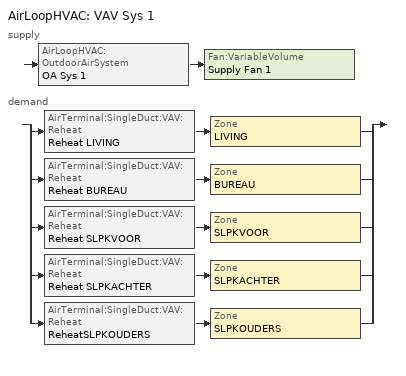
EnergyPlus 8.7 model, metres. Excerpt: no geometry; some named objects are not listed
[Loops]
AirLoopHVAC 'VAV Sys 1'
 supply: AirLoopHVAC:OutdoorAirSystem 'OA Sys 1' > Fan:VariableVolume 'Supply Fan 1'
 demand: split
  | AirTerminal:SingleDuct:VAV:Reheat 'Reheat LIVING' > Zone 'LIVING'
  | AirTerminal:SingleDuct:VAV:Reheat 'Reheat BUREAU' > Zone 'BUREAU'
  | AirTerminal:SingleDuct:VAV:Reheat 'Reheat SLPKVOOR' > Zone 'SLPKVOOR'
  | AirTerminal:SingleDuct:VAV:Reheat 'Reheat SLPKACHTER' > Zone 'SLPKACHTER'
  | AirTerminal:SingleDuct:VAV:Reheat 'ReheatSLPKOUDERS' > Zone 'SLPKOUDERS'
[DesignSpecification:OutdoorAir]
ZoneMinOARequirements: Outdoor Air Method=Sum; Outdoor Air Flow per Person {m3/s-person}=0.00472; Outdoor Air Flow per Zone Floor Area {m3/s-m2}=0.000508; Outdoor Air Schedule=Min OARequirements Sched
[Sizing:Zone] Zone Cooling Design Supply Air Temperature Input Method=SupplyAirTemperature; Zone Cooling Design Supply Air Temperature {C}=15; Zone Heating Design Supply Air Temperature Input Method=SupplyAirTemperature; Zone Heating Design Supply Air Temperature {C}=50; Zone Cooling Design Supply Air Humidity Ratio {kgWater/kgDryAir}=0.0085; Zone Heating Design Supply Air Humidity Ratio {kgWater/kgDryAir}=0.008; Design Specification Outdoor Air Object=ZoneMinOARequirements; Cooling Design Air Flow Method=DesignDay; Heating Design Air Flow Method=DesignDay
LIVING; BUREAU; SLPKVOOR; SLPKOUDERS; SLPKACHTER
[Sizing:System]
VAV Sys 1: Type of Load to Size On=Sensible; Design Outdoor Air Flow Rate {m3/s}=AUTOSIZE; Central Heating Maximum System Air Flow Ratio=0.2; Preheat Design Temperature {C}=7; Preheat Design Humidity Ratio {kgWater/kgDryAir}=0.008; Precool Design Temperature {C}=15; Precool Design Humidity Ratio {kgWater/kgDryAir}=0.008; Central Cooling Design Supply Air Temperature {C}=15; Central Heating Design Supply Air Temperature {C}=16.7; Type of Zone Sum to Use=NonCoincident; 100% Outdoor Air in Cooling=No; 100% Outdoor Air in Heating=No; Central Cooling Design Supply Air Humidity Ratio {kgWater/kgDryAir}=0.0085; Central Heating Design Supply Air Humidity Ratio {kgWater/kgDryAir}=0.008; Cooling Supply Air Flow Rate Method=DesignDay; Heating Supply Air Flow Rate Method=DesignDay; Zone Maximum Outdoor Air Fraction=1; Cooling Design Capacity Method=CoolingDesignCapacity; Cooling Design Capacity {W}=autosize; Heating Design Capacity Method=HeatingDesignCapacity; Heating Design Capacity {W}=autosize; Central Cooling Capacity Control Method=VAV
[ZoneControl:Thermostat] Control Type Schedule=Zone Control Type Sched
Name | Zone or ZoneList | Control 1
LIVING Thermostat | LIVING | Setpoints
BUREAU Thermostat | BUREAU | Setpoints
SLPKVOOR Thermostat | SLPKVOOR | BedroomSetpoints
SLPKACHTER Thermostat | SLPKACHTER | BedroomSetpoints
SLPKOUDERS Thermostat | SLPKOUDERS | BedroomSetpoints
[ThermostatSetpoint:SingleHeating]
Name | Setpoint Temperature Schedule
Setpoints | Heating Setpoints
BedroomSetpoints | BedroomHeating Setpoints
[ZoneControl:ContaminantController] Carbon Dioxide Setpoint Schedule=CO2Setpoint
Name | Zone
CO2CONTROLLERLIVING | LIVING
CO2BUREAU | BUREAU
CO2CONTROLLERSLPKVOOR | SLPKOUDERS
CO2CONTROLLERSLPKACHTER | SLPKVOOR
CO2CONTROLLERSLPKOUDERS | SLPKACHTER
[ZoneHVAC:Baseboard:Convective:Electric] Availability Schedule=BaseboardAvailSched; Heating Design Capacity Method=HeatingDesignCapacity; Heating Design Capacity {W}=autosize; Fraction of Autosized Heating Design Capacity=1; Efficiency=1
LIVINGConvector; BUREAUConvector; SLPKVOORConvector; SLPKACHTERConvector; SLPKOUDERSConvector
[AirTerminal:SingleDuct:VAV:Reheat] Availability Schedule=FanAndCoilAvailSched; Maximum Air Flow Rate {m3/s}=0.125; Zone Minimum Air Flow Input Method=Scheduled; Maximum Hot Water or Steam Flow Rate {m3/s}=0; Minimum Hot Water or Steam Flow Rate {m3/s}=0; Convergence Tolerance=0.001; Damper Heating Action=ReverseWithLimits; Maximum Flow per Zone Floor Area During Reheat {m3/s-m2}=0.002032; Maximum Flow Fraction During Reheat=AutoCalculate
Name | Minimum Air Flow Fraction Schedule | Reheat Coil
Reheat LIVING | MinimumOASchLIVING | Reheat Coil LIVING
Reheat BUREAU | MinimumOASchBUREAU | Reheat Coil BUREAU
Reheat SLPKVOOR | MinimumOASchSLPKVOOR | Reheat Coil SLPKVOOR
Reheat SLPKACHTER | MinimumOASchSLPKACHTER | Reheat Coil SLPKACHTER
ReheatSLPKOUDERS | MinimumOASchSLPKOUDERS | Reheat CoilSLPKOUDERS
[Zone equipment]
LIVING: Reheat LIVING, LIVINGConvector, LIVINGEXHAUST
BUREAU: Reheat BUREAU, BUREAUConvector, BUREAUEXHAUST
SLPKVOOR: Reheat SLPKVOOR, SLPKVOORConvector, SLPKVOOREXHAUST
SLPKACHTER: Reheat SLPKACHTER, SLPKACHTERConvector, SLPKACHTEREXHAUST
SLPKOUDERS: ReheatSLPKOUDERS, SLPKOUDERSConvector, SLPKOUDERSEXHAUST
[Fan:VariableVolume]
Supply Fan 1: Availability Schedule=FanAndCoilAvailSched; Fan Total Efficiency=0.7; Pressure Rise {Pa}=150; Maximum Flow Rate {m3/s}=2; Fan Power Minimum Flow Rate Input Method=Fraction; Fan Power Minimum Flow Fraction=0.25; Motor Efficiency=0.9; Motor In Airstream Fraction=1; Fan Power Coefficient 1=0.00153024; Fan Power Coefficient 2=0.00520806; Fan Power Coefficient 3=1.10862; Fan Power Coefficient 4=-0.116356; Fan Power Coefficient 5=0
[Coil:Heating:Fuel] Availability Schedule=Always Off; Fuel Type=NaturalGas; Burner Efficiency=1; Nominal Capacity {W}=0
Reheat Coil LIVING; Reheat Coil BUREAU; Reheat Coil SLPKVOOR; Reheat Coil SLPKACHTER; Reheat CoilSLPKOUDERS
[HeatExchanger:AirToAir:SensibleAndLatent]
HeatExchanger: Availability Schedule=HexAvailSched; Nominal Supply Air Flow Rate {m3/s}=0.045; Sensible Effectiveness at 100% Heating Air Flow=0.76; Latent Effectiveness at 100% Heating Air Flow=0.68; Sensible Effectiveness at 75% Heating Air Flow=0.81; Latent Effectiveness at 75% Heating Air Flow=0.73; Sensible Effectiveness at 100% Cooling Air Flow=0.76; Latent Effectiveness at 100% Cooling Air Flow=0.68; Sensible Effectiveness at 75% Cooling Air Flow=0.81; Latent Effectiveness at 75% Cooling Air Flow=0.73; Supply Air Outlet Temperature Control=Yes; Heat Exchanger Type=Plate; Frost Control Type=None; Threshold Temperature {C}=1.7; Initial Defrost Time Fraction=0.083; Rate of Defrost Time Fraction Increase {1/K}=0.012; Economizer Lockout=Yes
[Controller:OutdoorAir]
OA Controller 1: Minimum Outdoor Air Flow Rate {m3/s}=0.4333; Maximum Outdoor Air Flow Rate {m3/s}=2; Economizer Control Type=NoEconomizer; Economizer Control Action Type=ModulateFlow; Economizer Maximum Limit Dry-Bulb Temperature {C}=19; Economizer Minimum Limit Dry-Bulb Temperature {C}=4; Lockout Type=NoLockout; Minimum Limit Type=FixedMinimum
[AirLoopHVAC]
VAV Sys 1: Design Supply Air Flow Rate {m3/s}=2
[EnergyManagementSystem:Sensor]
Name | Output:Variable or Output:Meter Index Key | Output:Variable or Output:Meter
PredCO2LIVING | LIVING | Zone Air CO2 Predicted Load to Setpoint Mass Flow Rate
PredCO2SLPKVOOR | SLPKVOOR | Zone Air CO2 Predicted Load to Setpoint Mass Flow Rate
PredCO2SLPKACHTER | SLPKACHTER | Zone Air CO2 Predicted Load to Setpoint Mass Flow Rate
PredCO2SLPKOUDERS | SLPKOUDERS | Zone Air CO2 Predicted Load to Setpoint Mass Flow Rate
PredCO2BUREAU | BUREAU | Zone Air CO2 Predicted Load to Setpoint Mass Flow Rate
TLiving | LIVING | AFN Node Temperature
TBedroom | SLPKOUDERS | AFN Node Temperature
LivingPredictedHeatingLoad | Living | Zone Predicted Sensible Load to Setpoint Heat Transfer Rate
SLPKVOORPredictedHeatingLoad | SLPKVOOR | Zone Predicted Sensible Load to Setpoint Heat Transfer Rate
SLPKACHTERPredictedHeatingLoad | SLPKACHTER | Zone Predicted Sensible Load to Setpoint Heat Transfer Rate
SLPKOUDERSPredictedHeatingLoad | SLPKOUDERS | Zone Predicted Sensible Load to Setpoint Heat Transfer Rate
RHLIVING | LIVING | Zone Air Relative Humidity
CO2LIVING | LIVING | AFN Node CO2 Concentration
RHBUREAU | BUREAU | Zone Air Relative Humidity
CO2BUREAU | BUREAU | AFN Node CO2 Concentration
RHSLPKVOOR | SLPKVOOR | Zone Air Relative Humidity
CO2SLPKVOOR | SLPKVOOR | AFN Node CO2 Concentration
RHSLPKACHTER | SLPKACHTER | Zone Air Relative Humidity
CO2SLPKACHTER | SLPKACHTER | AFN Node CO2 Concentration
RHSLPKOUDERS | SLPKOUDERS | Zone Air Relative Humidity
CO2SLPKOUDERS | SLPKOUDERS | AFN Node CO2 Concentration
[EnergyManagementSystem:Actuator]
Fan_Actuator: Actuated Component Unique=Supply Fan 1; Actuated Component Type=Fan; Actuated Component Control Type=Fan Air Mass Flow Rate
[SetpointManager:Scheduled]
MixedAirSetpoint: Control Variable=Temperature; Schedule=MixedAirTemperatureSetpoint; Setpoint Node or NodeList=Heat Recovery Outlet Node
[EnergyManagementSystem:Program]
CDSturing: SET locHour = Hour; SET locDay = DayOfWeek; IF (Rain > 0 || WindSpeed >= 40 || Tout <= 10); SET FanAndCoilAvailSched = 1; SET WindowAvailabilitySched = 0; SET ExhaustFanAvailabilitySched =  0; ELSEIF LivingPredictedHeatingLoad > 0 && Tout < Texh; SET FanAndCoilAvailSched = 1; SET WindowAvailabilitySched = 0; SET ExhaustFanAvailabilitySched =  0; ELSEIF LivingPredictedHeatingLoad > 0 && Tout >= Texh; SET FanAndCoilAvailSched = 0; SET WindowAvailabilitySched = 1; SET ExhaustFanAvailabilitySched =  1; IF ((hour < 7) || (hour > 22)); SET WCBENEDENEXHAUSTFANFRACTION =  0.146341*0.49; SET BERGINGEXHAUSTFANFRACTION =  0.170732*0.49; SET LIVINGEXHAUSTFANFRACTION =  0.243902*0.49; SET BADKAMEREXHAUSTFANFRACTION =  0.170732*0.49; SET WCBOVENEXHAUSTFANFRACTION = 0.097561*0.49; ELSE; SET WCBENEDENEXHAUSTFANFRACTION =  0.146341; SET BERGINGEXHAUSTFANFRACTION =  0.170732; SET LIVINGEXHAUSTFANFRACTION =  0.243902; SET BADKAMEREXHAUSTFANFRACTION =  0.170732; SET WCBOVENEXHAUSTFANFRACTION = 0.097561; ENDIF; SET HexAvailSched = 0; ELSEIF LivingPredictedHeatingLoad <= 0 && Tout < Texh; SET FanAndCoilAvailSched = 0; SET WindowAvailabilitySched = 1; SET ExhaustFanAvailabilitySched =  1; IF ((hour < 7) || (hour > 22)); SET WCBENEDENEXHAUSTFANFRACTION =  0.146341*0.49; SET BERGINGEXHAUSTFANFRACTION =  0.170732*0.49; SET LIVINGEXHAUSTFANFRACTION =  0.243902*0.49; SET BADKAMEREXHAUSTFANFRACTION =  0.170732*0.49; SET WCBOVENEXHAUSTFANFRACTION = 0.097561*0.49; ELSE; SET WCBENEDENEXHAUSTFANFRACTION =  0.146341; SET BERGINGEXHAUSTFANFRACTION =  0.170732; SET LIVINGEXHAUSTFANFRACTION =  0.243902; SET BADKAMEREXHAUSTFANFRACTION =  0.170732; SET WCBOVENEXHAUSTFANFRACTION = 0.097561; ENDIF; SET HexAvailSched = 0; ELSEIF SLPKOUDERSPredictedHeatingLoad <= 0 && Tout < Texh; SET FanAndCoilAvailSched = 0; SET WindowAvailabilitySched = 1; ELSEIF ((CO2LIVING >= 800) || (CO2BUREAU >= 800) || (CO2SLPKVOOR >= 800)|| (CO2SLPKACHTER >= 800)|| (CO2SLPKOUDERS >= 800)); SET FanAndCoilAvailSched = 0; SET WindowAvailabilitySched = 1; SET ExhaustFanAvailabilitySched =  1; IF ((hour < 7) || (hour > 22)); SET WCBENEDENEXHAUSTFANFRACTION =  0.146341*0.49; SET BERGINGEXHAUSTFANFRACTION =  0.170732*0.49; SET LIVINGEXHAUSTFANFRACTION =  0.243902*0.49; SET BADKAMEREXHAUSTFANFRACTION =  0.170732*0.49; SET WCBOVENEXHAUSTFANFRACTION = 0.097561*0.49; ELSE; SET WCBENEDENEXHAUSTFANFRACTION =  0.146341; SET BERGINGEXHAUSTFANFRACTION =  0.170732; SET LIVINGEXHAUSTFANFRACTION =  0.243902; SET BADKAMEREXHAUSTFANFRACTION =  0.170732; SET WCBOVENEXHAUSTFANFRACTION = 0.097561; ENDIF; SET HexAvailSched = 0; ELSE; SET FanAndCoilAvailSched = 1; SET WindowAvailabilitySched = 0; SET ExhaustFanAvailabilitySched = 0; ENDIF
DCVSturing: SET locDay = DayOfWeek; SET locDay = DayOfWeek; SET FanAndCoilAvailSched = 0; SET WindowAvailabilitySched = 1; SET ExhaustFanAvailabilitySched =  1; IF PredCO2LIVING >0; SET LIVINGEXHAUSTFANFRACTION = (0.146341*PredCO2LIVING)/1.2; SET BERGINGEXHAUSTFANFRACTION = (0.170732*PredCO2LIVING)/1.2; SET BADKAMEREXHAUSTFANFRACTION = (0.170732*PredCO2LIVING)/1.2; SET WCBOVENEXHAUSTFANFRACTION = (0.097561*PredCO2LIVING)/1.2; SET WCBENEDENEXHAUSTFANFRACTION = (0.170732*PredCO2LIVING)/1.2; ELSE; SET LIVINGEXHAUSTFANFRACTION = 0.146341*0.49; SET BERGINGEXHAUSTFANFRACTION = 0.170732*0.49; SET BADKAMEREXHAUSTFANFRACTION = 0.170732*0.49; SET WCBOVENEXHAUSTFANFRACTION = 0.097561*0.49; SET WCBENEDENEXHAUSTFANFRACTION = 0.170732*0.49; ENDIF
TurnOnHeating: SET locDay = DayOfWeek; SET locHour= Hour; IF ((Month < 5) || (Month > 9)); SET BaseboardAvailSched = 1; ELSE; SET BaseboardAvailSched = 0; ENDIF
TurnOnHeatingOnLoad: SET locDay = DayOfWeek; SET locHour= Hour; IF LivingPredictedHeatingLoad >0; SET BaseboardAvailSched = 1; ELSE; SET BaseboardAvailSched = 0; ENDIF
OverrideWindSpeed: SET OAWindSpeedActuator = 0
CSturingConstant: SET locDay = DayOfWeek; SET locHour = Hour; SET WindowAvailabilitySched = 0; SET ExhaustFanAvailabilitySched = 1; SET FanAndCoilAvailSched = 0; SET HexAvailSched = 0; SET WCBENEDENEXHAUSTFRACTION =  0.0833 * 0.67; SET BERGINGEXHAUSTFRACTION =  0.167 * 0.67; SET LIVINGEXHAUSTFRACTION =  0.25 * 0.67; SET BADKAMEREXHAUSTFRACTION =  0.167 * 0.67; SET WCBOVENEXHAUSTFRACTION = 0.0833 * 0.67; SET MinimumFlowFraction = 0.3; SET RegularFlowFraction = 0.5; SET NormativeFlowFraction = 1; SET WCBENEDENEXHAUSTFANFRACTION =  WCBENEDENEXHAUSTFRACTION*RegularFlowFraction; SET BERGINGEXHAUSTFANFRACTION =  BERGINGEXHAUSTFRACTION*RegularFlowFraction; SET LIVINGEXHAUSTFANFRACTION =  LIVINGEXHAUSTFRACTION*RegularFlowFraction; SET BADKAMEREXHAUSTFANFRACTION =  BADKAMEREXHAUSTFRACTION*RegularFlowFraction; SET WCBOVENEXHAUSTFANFRACTION = WCBOVENEXHAUSTFRACTION*RegularFlowFraction
CSturingTimeSchedule: SET locDay = DayOfWeek; SET locHour = Hour; SET WindowAvailabilitySched = 0; SET ExhaustFanAvailabilitySched = 1; SET FanAndCoilAvailSched = 0; SET HexAvailSched = 0; SET WCBENEDENEXHAUSTFRACTION =  0.0833 * 0.67; SET BERGINGEXHAUSTFRACTION =  0.167 * 0.67; SET LIVINGEXHAUSTFRACTION =  0.25 * 0.67; SET BADKAMEREXHAUSTFRACTION =  0.167 * 0.67; SET WCBOVENEXHAUSTFRACTION = 0.0833 * 0.67; SET MinimumFlowFraction = 0.3; SET RegularFlowFraction = 0.5; SET NormativeFlowFraction = 1; IF (DayOfWeek == 1 || DayOfWeek == 7); SET WCBENEDENEXHAUSTFANFRACTION =  WCBENEDENEXHAUSTFRACTION; SET BERGINGEXHAUSTFANFRACTION =  BERGINGEXHAUSTFRACTION; SET LIVINGEXHAUSTFANFRACTION =  LIVINGEXHAUSTFRACTION; SET BADKAMEREXHAUSTFANFRACTION =  BADKAMEREXHAUSTFRACTION; SET WCBOVENEXHAUSTFANFRACTION = WCBOVENEXHAUSTFRACTION; ENDIF; IF (DayOfWeek == 2 || DayOfWeek == 3 || DayOfWeek == 5 || DayOfWeek == 6); IF ((CurrentTime < 8.00) || (CurrentTime > 18.00)); SET WCBENEDENEXHAUSTFANFRACTION =  WCBENEDENEXHAUSTFRACTION; SET BERGINGEXHAUSTFANFRACTION =  BERGINGEXHAUSTFRACTION; SET LIVINGEXHAUSTFANFRACTION =  LIVINGEXHAUSTFRACTION; SET BADKAMEREXHAUSTFANFRACTION =  BADKAMEREXHAUSTFRACTION; SET WCBOVENEXHAUSTFANFRACTION = WCBOVENEXHAUSTFRACTION; ELSE; SET WCBENEDENEXHAUSTFANFRACTION =  WCBENEDENEXHAUSTFRACTION*MinimumFlowFraction; SET BERGINGEXHAUSTFANFRACTION =  BERGINGEXHAUSTFRACTION*MinimumFlowFraction; SET LIVINGEXHAUSTFANFRACTION =  LIVINGEXHAUSTFRACTION*MinimumFlowFraction; SET BADKAMEREXHAUSTFANFRACTION =  BADKAMEREXHAUSTFRACTION*MinimumFlowFraction; SET WCBOVENEXHAUSTFANFRACTION = WCBOVENEXHAUSTFRACTION*MinimumFlowFraction; ENDIF; ENDIF; IF (DayOfWeek == 4); IF ((CurrentTime < 8.00) || (CurrentTime > 13.00)); SET WCBENEDENEXHAUSTFANFRACTION =  WCBENEDENEXHAUSTFRACTION; SET BERGINGEXHAUSTFANFRACTION =  BERGINGEXHAUSTFRACTION; SET LIVINGEXHAUSTFANFRACTION =  LIVINGEXHAUSTFRACTION; SET BADKAMEREXHAUSTFANFRACTION =  BADKAMEREXHAUSTFRACTION; SET WCBOVENEXHAUSTFANFRACTION = WCBOVENEXHAUSTFRACTION; ELSE; SET WCBENEDENEXHAUSTFANFRACTION =  WCBENEDENEXHAUSTFRACTION*MinimumFlowFraction; SET BERGINGEXHAUSTFANFRACTION =  BERGINGEXHAUSTFRACTION*MinimumFlowFraction; SET LIVINGEXHAUSTFANFRACTION =  LIVINGEXHAUSTFRACTION*MinimumFlowFraction; SET BADKAMEREXHAUSTFANFRACTION =  BADKAMEREXHAUSTFRACTION*MinimumFlowFraction; SET WCBOVENEXHAUSTFANFRACTION = WCBOVENEXHAUSTFRACTION*MinimumFlowFraction; ENDIF; ENDIF
CSturingPeoplePresent: SET locDay = DayOfWeek; SET locHour = Hour; SET WindowAvailabilitySched = 0; SET ExhaustFanAvailabilitySched = 1; SET FanAndCoilAvailSched = 0; SET HexAvailSched = 0; SET WCBENEDENEXHAUSTFRACTION =  0.0833 * 0.67; SET BERGINGEXHAUSTFRACTION =  0.167 * 0.67; SET LIVINGEXHAUSTFRACTION =  0.25 * 0.67; SET BADKAMEREXHAUSTFRACTION =  0.167 * 0.67; SET WCBOVENEXHAUSTFRACTION = 0.0833 * 0.67; SET MinimumFlowFraction = 0.3; SET RegularFlowFraction = 0.5; SET NormativeFlowFraction = 1; IF PeoplePresenceBERGING == 0 && PeoplePresenceLIVING == 0 && PeoplePresenceBADKAMER == 0 && PeoplePresenceSLPKVOOR == 0 && PeoplePresenceSLPKACHTER == 0 && PeoplePresenceSLPKOUDERS == 0; SET WCBENEDENEXHAUSTFANFRACTION =  WCBENEDENEXHAUSTFRACTION*MinimumFlowFraction; SET BERGINGEXHAUSTFANFRACTION =  BERGINGEXHAUSTFRACTION*MinimumFlowFraction; SET LIVINGEXHAUSTFANFRACTION =  LIVINGEXHAUSTFRACTION*MinimumFlowFraction; SET BADKAMEREXHAUSTFANFRACTION =  BADKAMEREXHAUSTFRACTION*MinimumFlowFraction; SET WCBOVENEXHAUSTFANFRACTION = WCBOVENEXHAUSTFRACTION*MinimumFlowFraction; ELSE; SET WCBENEDENEXHAUSTFANFRACTION =  WCBENEDENEXHAUSTFRACTION*RegularFlowFraction; SET BERGINGEXHAUSTFANFRACTION =  BERGINGEXHAUSTFRACTION*RegularFlowFraction; SET LIVINGEXHAUSTFANFRACTION =  LIVINGEXHAUSTFRACTION*RegularFlowFraction; SET BADKAMEREXHAUSTFANFRACTION =  BADKAMEREXHAUSTFRACTION*RegularFlowFraction; SET WCBOVENEXHAUSTFANFRACTION = WCBOVENEXHAUSTFRACTION*RegularFlowFraction; ENDIF
CSturingDCVBuildingLevel: SET locDay = DayOfWeek; SET locHour = Hour; SET WindowAvailabilitySched = 0; SET WindowAvailabilitySched0013 = 0SET WindowAvailabilitySched0014 = 0; SET ExhaustFanAvailabilitySched = 1; SET FanAndCoilAvailSched = 0; SET HexAvailSched = 0; SET WCBENEDENEXHAUSTFRACTION =  0.0833 * 0.67; SET BERGINGEXHAUSTFRACTION =  0.167 * 0.67; SET LIVINGEXHAUSTFRACTION =  0.25 * 0.67; SET BADKAMEREXHAUSTFRACTION =  0.167 * 0.67; SET WCBOVENEXHAUSTFRACTION = 0.0833 * 0.67; SET MinimumFlowFraction = 0.3; SET RegularFlowFraction = 0.5; SET NormativeFlowFraction = 1; SET IDA1 = CO2out + 400; IF RHLIVING < 65 && RHBADKAMER < 65 && CO2LIVING < IDA1 && CO2SLPKVOOR < IDA1 && CO2SLPKACHTER < IDA1 && CO2SLPKOUDERS < IDA1; SET WCBENEDENEXHAUSTFANFRACTION =  WCBENEDENEXHAUSTFRACTION*MinimumFlowFraction; SET BERGINGEXHAUSTFANFRACTION =  BERGINGEXHAUSTFRACTION*MinimumFlowFraction; SET LIVINGEXHAUSTFANFRACTION =  LIVINGEXHAUSTFRACTION*MinimumFlowFraction; SET BADKAMEREXHAUSTFANFRACTION =  BADKAMEREXHAUSTFRACTION*MinimumFlowFraction; SET WCBOVENEXHAUSTFANFRACTION = WCBOVENEXHAUSTFRACTION*MinimumFlowFraction; ELSE; SET WCBENEDENEXHAUSTFANFRACTION =  WCBENEDENEXHAUSTFRACTION; SET BERGINGEXHAUSTFANFRACTION =  BERGINGEXHAUSTFRACTION; SET LIVINGEXHAUSTFANFRACTION =  LIVINGEXHAUSTFRACTION; SET BADKAMEREXHAUSTFANFRACTION =  BADKAMEREXHAUSTFRACTION; SET WCBOVENEXHAUSTFANFRACTION = WCBOVENEXHAUSTFRACTION; ENDIF
CSturingDCVZoneLevel: SET locDay = DayOfWeek; SET locHour = Hour; SET WindowAvailabilitySched = 0; SET WindowAvailabilitySched0004 = 0; SET WindowAvailabilitySched0013 = 0; SET ExhaustFanAvailabilitySched = 1; SET FanAndCoilAvailSched = 0; SET HexAvailSched = 0; SET MinimumFlowFraction = 0.17; SET MAXWCBENEDENEXHAUSTFRACTION =  0.0833 * 0.67; SET MAXBERGINGEXHAUSTFRACTION =  0.167 * 0.67; SET MAXLIVINGEXHAUSTFRACTION =  0.25 * 0.67; SET MAXBADKAMEREXHAUSTFRACTION =  0.167 * 0.67; SET MAXWCBOVENEXHAUSTFRACTION = 0.0833 * 0.67; SET MINWCBENEDENEXHAUSTFRACTION =  MAXWCBENEDENEXHAUSTFRACTION * MinimumFlowFraction; SET MINBERGINGEXHAUSTFRACTION =  MAXBERGINGEXHAUSTFRACTION * MinimumFlowFraction; SET MINLIVINGEXHAUSTFRACTION =  MAXLIVINGEXHAUSTFRACTION * MinimumFlowFraction; SET MINBADKAMEREXHAUSTFRACTION =  MAXBADKAMEREXHAUSTFRACTION * MinimumFlowFraction; SET MINWCBOVENEXHAUSTFRACTION = MAXWCBOVENEXHAUSTFRACTION * MinimumFlowFraction; SET STEPSIZE=0.012*0.125; SET IDA1 = CO2out + 400; IF WarmupFlag == 1; ELSE; IF (Month == 1) && (DayOfMonth == 1) && (CurrentTime < 0.1); SET WCBENEDENEXHAUSTFANFRACTION =  0.0833 * 0.67; SET BERGINGEXHAUSTFANFRACTION =  0.167 * 0.67; SET LIVINGEXHAUSTFFANRACTION =  0.25 * 0.67; SET BADKAMEREXHAUSTFANFRACTION =  0.167 * 0.67; SET WCBOVENEXHAUSTFANFRACTION = 0.0833 * 0.67; ELSE; SET PREVWCBENEDENEXHAUSTFRACTION = WCBENEDENEFF; SET PREVBERGINGEXHAUSTFRACTION = BERGINGEFF; SET PREVLIVINGEXHAUSTFRACTION = LIVINGEFF; SET PREVBADKAMEREXHAUSTFRACTION = BADKAMEREFF; SET PREVWCBOVENEXHAUSTFRACTION = WCBOVENEFF; IF RHLIVING < 65 && RHBADKAMER < 65 && CO2LIVING < IDA1 && CO2SLPKVOOR < IDA1 && CO2SLPKACHTER < IDA1 && CO2SLPKOUDERS < IDA1; SET WCBENEDENEXHAUSTFANFRACTION =  @Max PREVWCBENEDENEXHAUSTFRACTION-STEPSIZE MINWCBENEDENEXHAUSTFRACTION; SET BERGINGEXHAUSTFANFRACTION =  @Max PREVBERGINGEXHAUSTFRACTION-STEPSIZE MINBERGINGEXHAUSTFRACTION; SET LIVINGEXHAUSTFANFRACTION =  @Max PREVLIVINGEXHAUSTFRACTION-STEPSIZE MINLIVINGEXHAUSTFRACTION; SET BADKAMEREXHAUSTFANFRACTION =  @Max PREVBADKAMEREXHAUSTFRACTION-STEPSIZE MINBADKAMEREXHAUSTFRACTION; SET WCBOVENEXHAUSTFANFRACTION = @Max PREVWCBOVENEXHAUSTFRACTION-STEPSIZE MINWCBOVENEXHAUSTFRACTION; ELSEIF (RHLIVING >= 65 || CO2LIVING >= IDA1) && (RHBADKAMER >= 65 || CO2SLPKVOOR >= IDA1 || CO2SLPKACHTER >= IDA1 || CO2SLPKOUDERS >= IDA1); SET WCBENEDENEXHAUSTFANFRACTION =  @Min PREVWCBENEDENEXHAUSTFRACTION+STEPSIZE MAXWCBENEDENEXHAUSTFRACTION; SET BERGINGEXHAUSTFANFRACTION =  @Min PREVBERGINGEXHAUSTFRACTION+STEPSIZE MAXBERGINGEXHAUSTFRACTION; SET LIVINGEXHAUSTFANFRACTION =  @Min PREVLIVINGEXHAUSTFRACTION+STEPSIZE MAXLIVINGEXHAUSTFRACTION; SET BADKAMEREXHAUSTFANFRACTION =  @Min PREVBADKAMEREXHAUSTFRACTION+STEPSIZE MAXBADKAMEREXHAUSTFRACTION; SET WCBOVENEXHAUSTFANFRACTION = @Min PREVWCBOVENEXHAUSTFRACTION+STEPSIZE MAXWCBOVENEXHAUSTFRACTION; ELSEIF (RHLIVING >= 65 || CO2LIVING >= IDA1) && (RHBADKAMER < 65 && CO2SLPKVOOR < IDA1 && CO2SLPKACHTER < IDA1 && CO2SLPKOUDERS < IDA1); SET WCBENEDENEXHAUSTFANFRACTION =  @Min PREVWCBENEDENEXHAUSTFRACTION+STEPSIZE MAXWCBENEDENEXHAUSTFRACTION; SET BERGINGEXHAUSTFANFRACTION =  @Min PREVBERGINGEXHAUSTFRACTION+STEPSIZE MAXBERGINGEXHAUSTFRACTION; SET LIVINGEXHAUSTFANFRACTION =  @Min PREVLIVINGEXHAUSTFRACTION+STEPSIZE MAXLIVINGEXHAUSTFRACTION; SET BADKAMEREXHAUSTFANFRACTION = @Max PREVBADKAMEREXHAUSTFRACTION-STEPSIZE MINBADKAMEREXHAUSTFRACTION; SET WCBOVENEXHAUSTFANFRACTION = @Max PREVWCBOVENEXHAUSTFRACTION-STEPSIZE MINWCBOVENEXHAUSTFRACTION; ELSEIF (RHLIVING < 65 && CO2LIVING < IDA1) && (RHBADKAMER >= 65 || CO2SLPKVOOR >= IDA1 || CO2SLPKACHTER >= IDA1 || CO2SLPKOUDERS >= IDA1); SET WCBENEDENEXHAUSTFANFRACTION =  @Max PREVWCBENEDENEXHAUSTFRACTION-STEPSIZE MINWCBENEDENEXHAUSTFRACTION; SET BERGINGEXHAUSTFANFRACTION =  @Max PREVBERGINGEXHAUSTFRACTION-STEPSIZE MINBERGINGEXHAUSTFRACTION; SET LIVINGEXHAUSTFANFRACTION =  @Max PREVLIVINGEXHAUSTFRACTION-STEPSIZE MINLIVINGEXHAUSTFRACTION; SET BADKAMEREXHAUSTFANFRACTION =  @Min PREVBADKAMEREXHAUSTFRACTION+STEPSIZE MAXBADKAMEREXHAUSTFRACTION; SET WCBOVENEXHAUSTFANFRACTION = @Min PREVWCBOVENEXHAUSTFRACTION+STEPSIZE MAXWCBOVENEXHAUSTFRACTION; ENDIF; ENDIF; ENDIF
CSturingDCVRoomLevel: SET locDay = DayOfWeek; SET locHour = Hour; SET WindowAvailabilitySched = 0; SET ExhaustFanAvailabilitySched = 1; SET FanAndCoilAvailSched = 0; SET HexAvailSched = 0; SET WCBENEDENEXHAUSTFRACTION =  0.0833 * 0.67; SET BERGINGEXHAUSTFRACTION =  0.167 * 0.67; SET LIVINGEXHAUSTFRACTION =  0.25 * 0.67; SET BADKAMEREXHAUSTFRACTION =  0.167 * 0.67; SET WCBOVENEXHAUSTFRACTION = 0.0833 * 0.67; SET SLPKVOOREXHAUSTFRACTION =  0.167 * 0.67; SET SLPKACHTEREXHAUSTFRACTION =  0.167 * 0.67; SET SLPKOUDERSEXHAUSTFRACTION =  0.167 * 0.67; SET MinimumFlowFraction = 0.3; SET RegularFlowFraction = 0.5; SET NormativeFlowFraction = 1; SET DCVActivationPoint = CO2out + 400; SET IDA1 = CO2out + 400; SET WCBENEDENEXHAUSTFANFRACTION =  WCBENEDENEXHAUSTFRACTION*MinimumFlowFraction; SET BERGINGEXHAUSTFANFRACTION =  BERGINGEXHAUSTFRACTION*MinimumFlowFraction; SET LIVINGEXHAUSTFANFRACTION =  LIVINGEXHAUSTFRACTION*MinimumFlowFraction; SET BADKAMEREXHAUSTFANFRACTION =  BADKAMEREXHAUSTFRACTION*MinimumFlowFraction; SET WCBOVENEXHAUSTFANFRACTION = WCBOVENEXHAUSTFRACTION*MinimumFlowFraction; SET SLPKVOOREXHAUSTFANFRACTION = SLPKVOOREXHAUSTFRACTION*MinimumFlowFraction; SET SLPKACHTEREXHAUSTFANFRACTION = SLPKACHTEREXHAUSTFRACTION*MinimumFlowFraction; SET SLPKOUDERSEXHAUSTFANFRACTION = SLPKOUDERSEXHAUSTFRACTION*MinimumFlowFraction; SET LIVING_PreviousValue = @TrendAverage LIVING_FlowFraction_TrendLog  1; SET BERGING_PreviousValue = @TrendAverage BERGING_FlowFraction_TrendLog  1; SET BADKAMER_PreviousValue = @TrendAverage BADKAMER_FlowFraction_TrendLog  1; SET SLPKVOOR_PreviousValue = @TrendAverage SLPKVOOR_FlowFraction_TrendLog  1; SET SLPKACHTER_PreviousValue = @TrendAverage SLPKACHTER_FlowFraction_TrendLog  1; SET SLPKOUDERS_PreviousValue = @TrendAverage SLPKOUDERS_FlowFraction_TrendLog  1; IF (CO2LIVING > DCVActivationPoint); SET LIVING_NewValue = 1.05*LIVING_PreviousValue; ELSE; SET LIVING_NewValue = 0.95*LIVING_PreviousValue; ENDIF; IF LIVING_NewValue < (LIVINGEXHAUSTFRACTION*MinimumFlowFraction); SET LIVINGEXHAUSTFANFRACTION = LIVINGEXHAUSTFRACTION*MinimumFlowFraction; ELSEIF LIVING_NewValue > LIVINGEXHAUSTFRACTION; SET LIVINGEXHAUSTFANFRACTION = LIVINGEXHAUSTFRACTION; ELSE; SET LIVINGEXHAUSTFANFRACTION = LIVING_NewValue; ENDIF; IF (CO2BERGING > DCVActivationPoint); SET BERGING_NewValue = 1.05*BERGING_PreviousValue; ELSE; SET BERGING_NewValue = 0.95*BERGING_PreviousValue; ENDIF; IF BERGING_NewValue < (BERGINGEXHAUSTFRACTION*MinimumFlowFraction); SET BERGINGEXHAUSTFANFRACTION = BERGINGEXHAUSTFRACTION*MinimumFlowFraction; ELSEIF BERGING_NewValue > BERGINGEXHAUSTFRACTION; SET BERGINGEXHAUSTFANFRACTION = BERGINGEXHAUSTFRACTION; ELSE; SET BERGINGEXHAUSTFANFRACTION = BERGING_NewValue; ENDIF; IF (CO2BADKAMER > DCVActivationPoint); SET BADKAMER_NewValue = 1.05*BADKAMER_PreviousValue; ELSE; SET BADKAMER_NewValue = 0.95*BADKAMER_PreviousValue; ENDIF; IF BADKAMER_NewValue < (BADKAMEREXHAUSTFRACTION*MinimumFlowFraction); SET BADKAMEREXHAUSTFANFRACTION = BADKAMEREXHAUSTFRACTION*MinimumFlowFraction; ELSEIF BADKAMER_NewValue > BADKAMEREXHAUSTFRACTION; SET BADKAMEREXHAUSTFANFRACTION = BADKAMEREXHAUSTFRACTION; ELSE; SET BADKAMEREXHAUSTFANFRACTION = BADKAMER_NewValue; ENDIF; IF (CO2SLPKVOOR > DCVActivationPoint); SET SLPKVOOR_NewValue = 1.05*SLPKVOOR_PreviousValue; ELSE; SET SLPKVOOR_NewValue = 0.95*SLPKVOOR_PreviousValue; ENDIF; IF SLPKVOOR_NewValue < (SLPKVOOREXHAUSTFRACTION*MinimumFlowFraction); SET SLPKVOOREXHAUSTFANFRACTION = SLPKVOOREXHAUSTFRACTION*MinimumFlowFraction; ELSEIF SLPKVOOR_NewValue > SLPKVOOREXHAUSTFRACTION; SET SLPKVOOREXHAUSTFANFRACTION = SLPKVOOREXHAUSTFRACTION; ELSE; SET SLPKVOOREXHAUSTFANFRACTION = SLPKVOOR_NewValue; ENDIF; IF (CO2SLPKACHTER > DCVActivationPoint); SET SLPKACHTER_NewValue = 1.05*SLPKACHTER_PreviousValue; ELSE; SET SLPKACHTER_NewValue = 0.95*SLPKACHTER_PreviousValue; ENDIF; IF SLPKACHTER_NewValue < (SLPKACHTEREXHAUSTFRACTION*MinimumFlowFraction); SET SLPKACHTEREXHAUSTFANFRACTION = SLPKACHTEREXHAUSTFRACTION*MinimumFlowFraction; ELSEIF SLPKACHTER_NewValue > SLPKACHTEREXHAUSTFRACTION; SET SLPKACHTEREXHAUSTFANFRACTION = SLPKACHTEREXHAUSTFRACTION; ELSE; SET SLPKACHTEREXHAUSTFANFRACTION = SLPKACHTER_NewValue; ENDIF; IF (CO2SLPKOUDERS > DCVActivationPoint); SET SLPKOUDERS_NewValue = 1.05*SLPKOUDERS_PreviousValue; ELSE; SET SLPKOUDERS_NewValue = 0.95*SLPKOUDERS_PreviousValue; ENDIF; IF SLPKOUDERS_NewValue < (SLPKOUDERSEXHAUSTFRACTION*MinimumFlowFraction); SET SLPKOUDERSEXHAUSTFANFRACTION = SLPKOUDERSEXHAUSTFRACTION*MinimumFlowFraction; ELSEIF SLPKOUDERS_NewValue > SLPKOUDERSEXHAUSTFRACTION; SET SLPKOUDERSEXHAUSTFANFRACTION = SLPKOUDERSEXHAUSTFRACTION; ELSE; SET SLPKOUDERSEXHAUSTFANFRACTION = SLPKOUDERS_NewValue; ENDIF
SetSchedulesFriedl: IF DayOfWeek == 1 || DayOfWeek == 7; IF CurrentTime < 7.42 || (CurrentTime > 9.42 && CurrentTime <= 11.12) || (CurrentTime > 15.41 && CurrentTime <= 18.12) || (CurrentTime > 19.26 && CurrentTime <= 20.42) || CurrentTime > 21.41; SET switchfactor = 0.5; ELSE; SET switchfactor = 1; ENDIF; IF (CurrentTime < 7.30) || (CurrentTime > 22.0); SET MinimumOASchLIVING = 0.001 * switchfactor; SET MinimumOASchBUREAU = 0.001 * switchfactor; SET MinimumOASchSLPKVOOR = 0.12  * switchfactor; SET MinimumOASchSLPKACHTER = 0.12  * switchfactor; SET MinimumOASchSLPKOUDERS = 0.2  * switchfactor; ELSE; SET MinimumOASchLIVING = 0.347 * switchfactor; SET MinimumOASchBUREAU = 0.0925 * switchfactor; SET MinimumOASchSLPKVOOR =  0.0001 * switchfactor; SET MinimumOASchSLPKACHTER = 0.0001 * switchfactor; SET MinimumOASchSLPKOUDERS = 0.0001 * switchfactor; ENDIF; ELSEIF DayOfWeek == 4; IF CurrentTime < 6.11 || (CurrentTime > 9.57 && CurrentTime <= 10.57) || (CurrentTime > 15.56 && CurrentTime <= 18.12) || (CurrentTime > 19.26 && CurrentTime <= 20.27) || CurrentTime > 21.56; SET switchfactor = 0.5; ELSE; SET switchfactor = 1; ENDIF; IF (CurrentTime < 6.0) || (CurrentTime > 22.0); SET MinimumOASchLIVING = 0.001 * switchfactor; SET MinimumOASchBUREAU = 0.001 * switchfactor; SET MinimumOASchSLPKVOOR = 0.12  * switchfactor; SET MinimumOASchSLPKACHTER = 0.12  * switchfactor; SET MinimumOASchSLPKOUDERS = 0.2  * switchfactor; ELSE; SET MinimumOASchLIVING = 0.347 * switchfactor; SET MinimumOASchBUREAU = 0.0925 * switchfactor; SET MinimumOASchSLPKVOOR =  0.0001 * switchfactor; SET MinimumOASchSLPKACHTER = 0.0001 * switchfactor; SET MinimumOASchSLPKOUDERS = 0.0001 * switchfactor; ENDIF; ELSE; IF (CurrentTime < 6.11) || (CurrentTime > 7.56 && CurrentTime <= 18.11) || (CurrentTime > 19.26 && CurrentTime <= 20.25) || CurrentTime > 21.56; SET switchfactor = 0.5; ELSE; SET switchfactor = 1; ENDIF; IF (CurrentTime < 6.0) || (CurrentTime > 22.0); SET MinimumOASchLIVING = 0.001 * switchfactor; SET MinimumOASchBUREAU = 0.001 * switchfactor; SET MinimumOASchSLPKVOOR = 0.12  * switchfactor; SET MinimumOASchSLPKACHTER = 0.12  * switchfactor; SET MinimumOASchSLPKOUDERS = 0.2  * switchfactor; ELSE; SET MinimumOASchLIVING = 0.347 * switchfactor; SET MinimumOASchBUREAU = 0.0925 * switchfactor; SET MinimumOASchSLPKVOOR =  0.001 * switchfactor; SET MinimumOASchSLPKACHTER = 0.001 * switchfactor; SET MinimumOASchSLPKOUDERS = 0.001 * switchfactor; ENDIF; ENDIF
SetSchedulesDCONSTANT: SET switchfactor = 0.5; SET MinimumOASchLIVING = 0.333 *  switchfactor; SET MinimumOASchBUREAU = 0.160 * switchfactor; SET MinimumOASchSLPKVOOR = 0.129  * switchfactor; SET MinimumOASchSLPKACHTER = 0.132  * switchfactor; SET MinimumOASchSLPKOUDERS = 0.160 * switchfactor
SetSchedulesDTIME: IF DayOfWeek == 1 || DayOfWeek == 7; SET switchfactor = 0.5; ELSEIF DayOfWeek == 4; IF CurrentTime < 8.00 || CurrentTime > 13.00; SET switchfactor = 0.5; ELSE; SET switchfactor = 0.3; ENDIF; ELSE; IF CurrentTime < 8.00 || CurrentTime > CurrentTime > 17.00; SET switchfactor = 0.5; ELSE; SET switchfactor = 0.3; ENDIF; ENDIF; SET MinimumOASchLIVING = 0.333 * switchfactor; SET MinimumOASchBUREAU = 0.160 * switchfactor; SET MinimumOASchSLPKVOOR = 0.129  * switchfactor; SET MinimumOASchSLPKACHTER = 0.132  * switchfactor; SET MinimumOASchSLPKOUDERS = 0.160 * switchfactor
SetSchedulesDTIMETESTb: SET MinimumOASchLIVING = 0.333 * 0.5; SET MinimumOASchBUREAU = 0.160 * 0.5; SET MinimumOASchSLPKVOOR = 0.129 * 0.5; SET MinimumOASchSLPKACHTER = 0.132 * 0.5; SET MinimumOASchSLPKOUDERS = 0.160 * 0.5; IF BERGINGRCLVFR <> 0; SET RHOBERGING = @Abs(BERGINGRCLMFR/BERGINGRCLVFR); ELSE; SET RHOBERGING = 1.2; ENDIF; SET TELLER = RHOBERGING*(PI^2)*BERGINGRCLDP*(BERGINGRETURNHydDiamSensor^5); SET NOEMER = 8*(BERGINGRCLMFR^2)*3; IF NOEMER <= 0; SET NOEMER = 1; ENDIF; SET GlobalBERGINGFF = @Abs(TELLER/NOEMER); IF WCBENEDENRCLVFR <> 0; SET RHOWCBENEDEN = @Abs(WCBENEDENRCLMFR/WCBENEDENRCLVFR); ELSE; SET RHOWCBENEDEN = 1.2; ENDIF; SET TELLER = RHOWCBENEDEN*(PI^2)*WCBENEDENRCLDP*(WCBENEDENRETURNHydDiamSensor^5); SET NOEMER = 8*(WCBENEDENRCLMFR^2)*3; IF NOEMER <= 0; SET NOEMER = 1; ENDIF; SET GlobalWCBENEDENFF = @Abs(TELLER/NOEMER); IF LIVINGRCLVFR <> 0; SET RHOLIVING = @Abs(LIVINGRCLMFR/LIVINGRCLVFR); ELSE; SET RHOLIVING = 1.2; ENDIF; SET TELLER = RHOLIVING*(PI^2)*LIVINGRCLDP*(LIVINGRETURNHydDiamSensor^5); SET NOEMER = 8*(LIVINGRCLMFR^2)*3; IF NOEMER <= 0; SET NOEMER = 1; ENDIF; SET GlobalLIVINGFF = @Abs(TELLER/NOEMER); IF WCBOVENRCLVFR <> 0; SET RHOWCBOVEN = @Abs(WCBOVENRCLMFR/WCBOVENRCLVFR); ELSE; SET RHOWCBOVEN = 1.2; ENDIF; SET TELLER = RHOWCBOVEN*(PI^2)*WCBOVENRCLDP*(WCBOVENRETURNHydDiamSensor^5); SET NOEMER = 8*(WCBOVENRCLMFR^2)*3; IF NOEMER <= 0; SET NOEMER = 1; ENDIF; SET GlobalWCBOVENFF = @Abs(TELLER/NOEMER); IF BADKAMERRCLVFR <> 0; SET RHOBADKAMER = @Abs(BADKAMERRCLMFR/BADKAMERRCLVFR); ELSE; SET RHOBADKAMER = 1.2; ENDIF; SET TELLER = RHOBADKAMER*(PI^2)*BADKAMERRCLDP*(BADKAMERRETURNHydDiamSensor^5); SET NOEMER = 8*(BADKAMERRCLMFR^2)*3; IF NOEMER <= 0; SET NOEMER = 1; ENDIF; SET GlobalBADKAMERFF = @Abs(TELLER/NOEMER); IF BUREAURCLVFR <> 0; SET RHOBUREAU = @Abs(BUREAURCLMFR/BUREAURCLVFR); ELSE; SET RHOBUREAU = 1.2; ENDIF; SET TELLER = RHOBUREAU*(PI^2)*BUREAURCLDP*BUREAURETURNHydDiamSensor^5; SET NOEMER = 8*(BUREAURCLMFR^2)*3; IF NOEMER <= 0; SET NOEMER = 1; ENDIF; SET GlobalBUREAUFF = @Abs(TELLER/NOEMER); SET SLPKVOORPreviousValue = SLPKVOORSFF; SET SLPKACHTERPreviousValue = SLPKACHTERSFF; SET SLPKOUDERSPreviousValue = SLPKOUDERSSFF; SET UPSTAIRSPREVIOUS = (SLPKVOORPreviousValue + SLPKACHTERPreviousValue + SLPKOUDERSPreviousValue); IF UPSTAIRSPREVIOUS == 0; SET RATIOSLPKVOOR = 0.3; SET RATIOSLPKACHTER = 0.3; SET RATIOSLPKOUDERS = 0.4; ELSE; SET RATIOSLPKVOOR = @Abs(SLPKVOORPreviousValue/UPSTAIRSPREVIOUS); SET RATIOSLPKACHTER = @Abs(SLPKACHTERPreviousValue/UPSTAIRSPREVIOUS); SET RATIOSLPKOUDERS = @Abs(SLPKOUDERSPreviousValue/UPSTAIRSPREVIOUS); ENDIF; SET BadkamerMax = 0.143; SET BadkamerMin = 0.3*BadkamerMax; SET BadkamerPrevious = @Abs(BADKAMERRCLMFR/0.125); SET BadkamerDCVActivation = 50; SET LIVINGPrevious = @Abs(LIVINGRCLMFR/0.125); SET BERGINGPrevious = @Abs(BERGINGRCLMFR/0.125); SET WCBOVENPrevious = @Abs(WCBOVENRCLMFR/0.125); SET WCBENEDENPrevious = @Abs(WCBENEDENRCLMFR/0.125); SET BUREAUPrevious = @Abs(BUREAURCLMFR/0.125); SET ExtractPrevious = (LIVINGPrevious + BERGINGPrevious + WCBOVENPrevious + WCBENEDENPrevious + BUREAUPrevious + BadkamerPrevious); IF BadkamerPrevious <> 0; IF RHBADKAMER > BadkamerDCVActivation; SET NewValue = BadkamerPrevious*1.05; IF NewValue > BadkamerMax; SET NewValue = BadkamerMax; ENDIF; SET Delta = @Abs(NewValue-BadkamerPrevious); SET SLPKVOORNewValue = @Abs(SLPKVOORPreviousValue+(RATIOSLPKVOOR*Delta)); SET SLPKACHTERNewValue = @Abs(SLPKACHTERPreviousValue+(RATIOSLPKACHTER*Delta)); SET SLPKOUDERSNewValue = @Abs(SLPKOUDERSPreviousValue+(RATIOSLPKOUDERS*Delta)); SET Delta = @Abs(SLPKVOORNewValue-SLPKVOORPreviousValue) + @Abs(SLPKACHTERNewValue-SLPKACHTERPreviousValue) + @Abs(SLPKOUDERSNewValue-SLPKOUDERSPreviousValue); SET NewValue = Badkamerprevious + Delta; SET BadkamerPreviousRatio = BadkamerPrevious/ExtractPrevious; SET BadkamerNewRatio = Newvalue/(ExtractPrevious + Delta); SET LIVINGNewRatio = LIVINGPrevious/(ExtractPrevious + Delta); SET BERGINGNewRatio = BERGINGPrevious/(ExtractPrevious + Delta); SET WCBOVENNewRatio = WCBOVENPrevious/(ExtractPrevious + Delta); SET WCBENEDENNewRatio = WCBENEDENPrevious/(ExtractPrevious + Delta); SET BUREAUNewRatio = BUREAUPrevious/(ExtractPrevious + Delta); SET WCBENEDENCrossSecArea=WCBENEDENNewRatio * 0.04; SET BERGINGRETURNCrossSecArea=BERGINGNewRatio * 0.04; SET LIVINGRETURNCrossSecArea=LIVINGNewRatio * 0.04; SET WCBOVENRETURNCrossSecArea=WCBOVENNewRatio * 0.04; SET BUREAURETURNCrossSecArea=BUREAUNewRatio * 0.04; SET BADKAMERRETURNCrossSecArea= BadkamerNewRatio * 0.04; SET WCBENEDENRETURNHydDiam=(4*WCBENEDENCrossSecArea/PI)^(1/2); SET BERGINGRETURNHydDiam=(4*BERGINGCrossSecArea/PI)^(1/2); SET LIVINGRETURNHydDiam=(4*LIVINGCrossSecArea/PI)^(1/2); SET WCBOVENRETURNHydDiam=(4*WCBOVENCrossSecArea/PI)^(1/2); SET BUREAURETURNHydDiam=(4*BUREAUCrossSecArea/PI)^(1/2); SET BADKAMERRETURNHydDiam=(4*BADKAMERCrossSecArea/PI)^(1/2); ELSE; SET NewValue = BadkamerPrevious*0.95; IF NewValue < BadkamerMin; SET NewValue = BadkamerMin; ENDIF; SET Delta = @Abs(BadkamerPrevious-NewValue); SET SLPKVOORNewValue = @Abs(SLPKVOORPreviousValue-(RATIOSLPKVOOR*Delta)); SET SLPKACHTERNewValue = @Abs(SLPKACHTERPreviousValue-(RATIOSLPKACHTER*Delta)); SET SLPKOUDERSNewValue = @Abs(SLPKOUDERSPreviousValue-(RATIOSLPKOUDERS*Delta)); SET Delta = @Abs(SLPKVOORPreviousValue-SLPKVOORNewValue) + @Abs(SLPKACHTERPreviousValue-SLPKACHTERNewValue) + @Abs(SLPKOUDERSPreviousValue-SLPKOUDERSNewValue); Set NewValue = Badkamerprevious - Delta; SET BadkamerPreviousRatio = BadkamerPrevious/ExtractPrevious; SET BadkamerNewRatio = Newvalue/(ExtractPrevious - Delta); SET LIVINGNewRatio = LIVINGPrevious/(ExtractPrevious - Delta); SET BERGINGNewRatio = BERGINGPrevious/(ExtractPrevious - Delta); SET WCBOVENNewRatio = WCBOVENPrevious/(ExtractPrevious - Delta); SET WCBENEDENNewRatio = WCBENEDENPrevious/(ExtractPrevious - Delta); SET BUREAUNewRatio = BUREAUPrevious/(ExtractPrevious - Delta); SET WCBENEDENCrossSecArea=WCBENEDENNewRatio * 0.04; SET BERGINGRETURNCrossSecArea=BERGINGNewRatio * 0.04; SET LIVINGRETURNCrossSecArea=LIVINGNewRatio * 0.04; SET WCBOVENRETURNCrossSecArea=WCBOVENNewRatio * 0.04; SET BUREAURETURNCrossSecArea=BUREAUNewRatio * 0.04; SET BADKAMERRETURNCrossSecArea= BadkamerNewRatio * 0.04; SET WCBENEDENRETURNHydDiam=(4*WCBENEDENCrossSecArea/PI)^(1/2); SET BERGINGRETURNHydDiam=(4*BERGINGCrossSecArea/PI)^(1/2); SET LIVINGRETURNHydDiam=(4*LIVINGCrossSecArea/PI)^(1/2); SET WCBOVENRETURNHydDiam=(4*WCBOVENCrossSecArea/PI)^(1/2); SET BUREAURETURNHydDiam=(4*BUREAUCrossSecArea/PI)^(1/2); SET BADKAMERRETURNHydDiam=(4*BADKAMERCrossSecArea/PI)^(1/2); ENDIF; ENDIF
SetSchedulesDPEOPLEPRESENT: IF PeoplePresenceBERGING == 0 && PeoplePresenceLIVING == 0 && PeoplePresenceBADKAMER == 0 && PeoplePresenceSLPKVOOR == 0 && PeoplePresenceSLPKACHTER == 0 && PeoplePresenceSLPKOUDERS == 0; SET switchfactor = 0.3; ELSE; SET switchfactor = 0.5; ENDIF; SET MinimumOASchLIVING = 0.333 * switchfactor; SET MinimumOASchBUREAU = 0.160 * switchfactor; SET MinimumOASchSLPKVOOR = 0.129  * switchfactor; SET MinimumOASchSLPKACHTER = 0.132  * switchfactor; SET MinimumOASchSLPKOUDERS = 0.160 * switchfactor
SetSchedulesBalancedDCVBuilding: SET DCVActivationPoint = CO2out + 100; IF RHLIVING > 65 || CO2LIVING > DCVActivationPoint || RHBADKAMER > 65 || CO2SLPKVOOR > DCVActivationPoint || CO2SLPKACHTER > DCVActivationPoint || CO2SLPKOUDERS > DCVActivationPoint; SET switchfactor = 0.3; ELSE; SET switchfactor = 0.5; ENDIF; SET MinimumOASchLIVING = 0.333 *  switchfactor; SET MinimumOASchBUREAU = 0.160 * switchfactor; SET MinimumOASchSLPKVOOR = 0.129  * switchfactor; SET MinimumOASchSLPKACHTER = 0.132  * switchfactor; SET MinimumOASchSLPKOUDERS = 0.160 * switchfactor
[WOF0013]
SLPKOUDERS-WINDOW.0013-AFN: Airflow Network Window/Door Opening, Venting Opening Factor
[Schedule:Compact]
Heating Setpoints: Through: 12/31, For: WeekDays, Until: 6:00, 16, Until: 8:00, 21, Until: 17:00, 16, Until: 23:00, 21, Until: 24:00, 16    For: AllOtherDays, Until: 8:00, 16, Until: 23:00, 21, Until: 24:00, 16
BedroomHeating Setpoints: Through: 12/31, For: AllDays, Until: 24:00, 16
Zone Control Type Sched: Through: 12/31, For: AllDays, Until: 24:00, 1
Min OARequirements Sched: Through: 12/31, For: Weekdays SummerDesignDay WinterDesignDay, Until: 24:00, 1, For: AllOtherDays, Until: 24:00, 1
[Schedule:Constant]
MinimumOASchLIVING; MinimumOASchBUREAU; MinimumOASchSLPKVOOR; MinimumOASchSLPKACHTER; MinimumOASchSLPKOUDERS: Any Number, 0.01
FanAndCoilAvailSched: Fraction, 1
Always Off: On/Off, 0
MixedAirTemperatureSetpoint: Temperature, 22
HexAvailSched; BaseboardAvailSched: On/Off, 1
CO2Setpoint: Any Number, 800
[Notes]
AirflowNetwork_MultiZone_SmallOffice_VAV.idf
Basic file description:  1 story building divided into 3 interior conditioned zones and 1 unconditioned zone over the
conditioned zones. Roof with no plenum. No ground contact with floor.
Outdoor air is modulated based on occupancy and floor area.
Highlights:              This file does the basic test of an air distribution system with a VAV central system using
the AiflowNetwork model. It simulates multizone aiorflows driven by wind and a VAV supply fan,
and energy losses from leaks and conduction in an air distribution system.
Simulation Location/Run: CHICAGO_IL_USA TMY2-94846, 2 design days, 2 run periods,
Run Control executes the design days only.
Location:                Chicago, IL
Design Days:             CHICAGO_IL_USA Annual Heating 99% Design Conditions DB, MaxDB= -17.3?C
CHICAGO_IL_USA Annual Cooling 1% Design Conditions, MaxDB=  31.5?C MCWB=  23.0?C
Run Period (Weather File): Winter 1/14, Summer 7/7, CHICAGO_IL_USA TMY2-94846
Run Control:             Zone and system sizing, design day simulation.
Building: Single floor rectangular L-shaped building 40 ft south wall, 40 ft west wall, zone height 10 feet.
There is a single window in West Zone's south wall. The walls are 1 in stucco over 4 in common brick
and gypboard. The ceilings consist of 1 in dense insulation
and 3/4" gypsum drywall. A unconditioned attic zone is over three conditioned zones with height 3 feet.
The roof is a built up roof with 1/2 in stone over 3/8 in felt supported by 2 in heavy weight concrete.
The window to wall ratio is approxomately 0.07.
There is a duct system with about 5% supply leaks and 5% return leaks.
Supply ducts are located in the attic zone and return ducts are exposed to outdoors.
Both supply and return conduction losses occur in the attic zone.
There is daylighting through the window in West Zone. The window has double-pane electrochromic
(switchable) glazing in which the outer pane darkens automatically to control daylight glare.
Spectral (wavelength by wavelength) data are used for the optical properties
of the inner pane of the double glazing. Spectral average properties are used
for the outer (electrochromic) pane.
The window also has a frame and divider. The 2-D glass conduction effects near
the frame and divider ("edge-of-glass effects") are taken into account.
